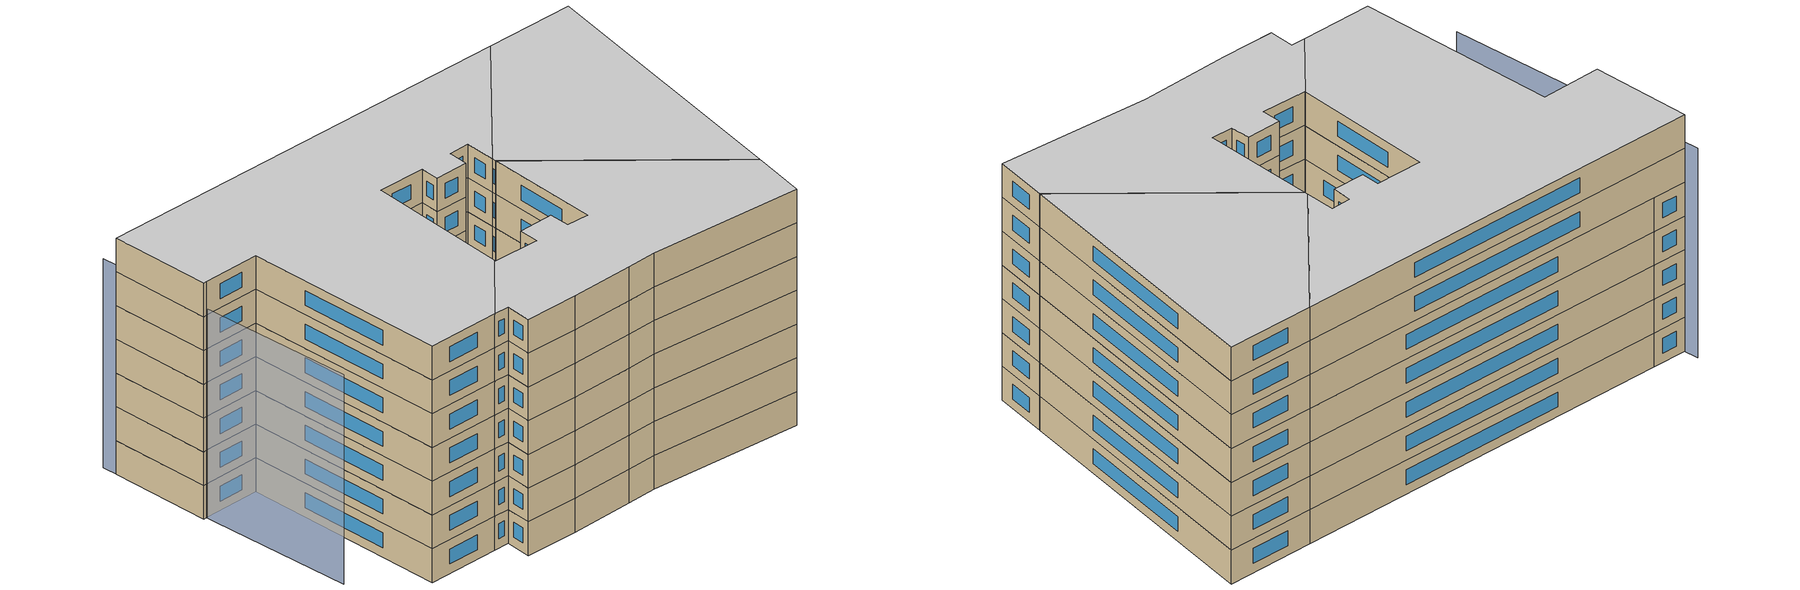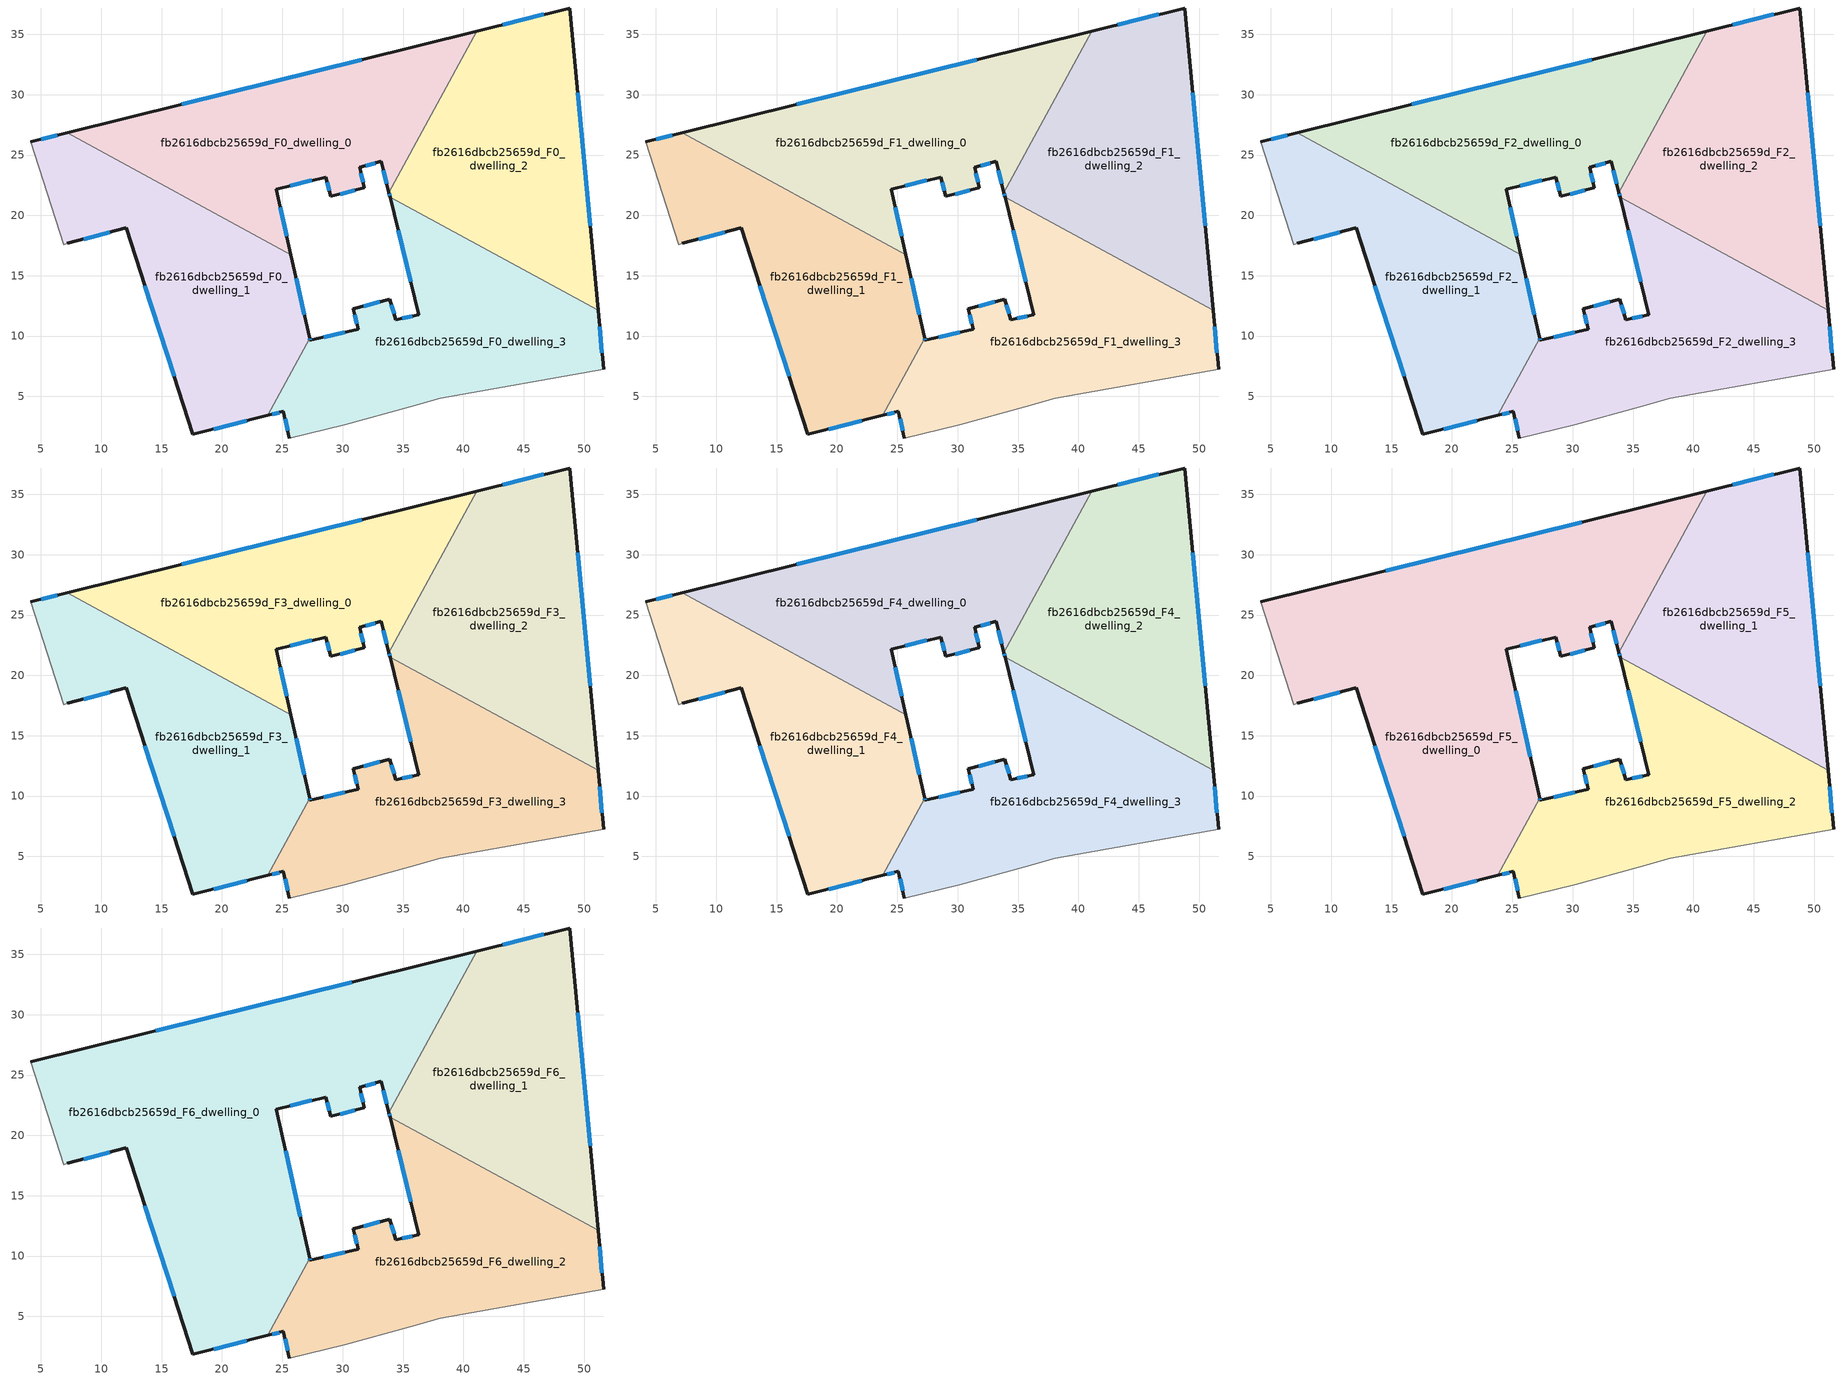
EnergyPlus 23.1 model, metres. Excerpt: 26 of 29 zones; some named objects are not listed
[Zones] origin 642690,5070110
fb2616dbcb25659d_F0_dwelling_0
 floor ground (EU_floor_Construction): 41.1,35.26 33.83,21.89 33.2,24.47 31.4,23.97 31.8,22.27 29,21.57 28.6,23.17 24.49,22.17 25.71,16.75 7.18,26.83 z0
 wall outside (EU_wall_Construction): 25.71,16.75 24.49,22.17 28.6,23.17 29,21.57 31.8,22.27 31.4,23.97 33.2,24.47 33.83,21.89 / 41.1,35.26 7.18,26.83 z0:3
 wall to fb2616dbcb25659d_F0_dwelling_1 (EU_wall_Construction): 7.18,26.83 25.71,16.75 z0:3
 wall to fb2616dbcb25659d_F0_dwelling_2 (EU_wall_Construction): 33.83,21.89 41.1,35.26 z0:3
 window (EU_Window_Construction): 31.91,24.11 32.7,24.33 / 31.69,22.75 31.51,23.5 / 29.78,21.77 31.02,22.08 / 28.71,22.73 28.89,22.02 / 25.64,22.45 27.45,22.89 / 25.37,18.27 24.84,20.65 / 31.6,32.9 16.68,29.19 / 33.38,23.75 33.66,22.61 z0.84:2.16
fb2616dbcb25659d_F0_dwelling_1
 floor ground (EU_floor_Construction): 25.71,16.75 27.26,9.81 23.8,3.43 17.58,1.86 12.09,18.97 7.18,17.67 6.88,17.58 4.18,26.08 7.18,26.83 z0
 wall outside (EU_wall_Construction): 7.18,26.83 4.18,26.08 / 27.26,9.81 25.71,16.75 / 7.18,17.67 12.09,18.97 17.58,1.86 23.8,3.43 z0:3
 wall adiabatic (EU_wall_Construction): 4.18,26.08 6.88,17.58 7.18,17.67 z0:3
 wall to fb2616dbcb25659d_F0_dwelling_3 (EU_wall_Construction): 23.8,3.43 27.26,9.81 z0:3
 window (EU_Window_Construction): 6.34,26.62 5.02,26.29 / 26.83,11.75 26.14,14.8 / 19.32,2.3 22.06,2.99 / 13.63,14.18 16.04,6.66 / 8.56,18.04 10.71,18.61 z0.84:2.16
fb2616dbcb25659d_F0_dwelling_2
 floor ground (EU_floor_Construction): 48.82,37.18 51.15,12.14 33.93,21.51 33.83,21.89 41.1,35.26 z0
 wall outside (EU_wall_Construction): 51.15,12.14 48.82,37.18 41.1,35.26 / 33.83,21.89 33.93,21.51 z0:3
 wall to fb2616dbcb25659d_F0_dwelling_3 (EU_wall_Construction): 33.92,21.51 51.15,12.14 z0:3
 window (EU_Window_Construction): 50.5,19.15 49.47,30.16 / 33.86,21.78 33.9,21.62 / 46.66,36.64 43.27,35.8 z0.84:2.16
fb2616dbcb25659d_F0_dwelling_3
 floor ground (EU_floor_Construction): 51.15,12.14 51.61,7.25 38.1,4.86 35.6,4.16 30.19,2.66 25.59,1.56 25.09,3.76 23.8,3.43 27.26,9.81 27.29,9.67 31.3,10.56 30.9,12.26 33.9,13.06 34.4,11.36 36.3,11.76 33.93,21.51 z0
 wall outside (EU_wall_Construction): 33.93,21.51 36.3,11.76 34.4,11.36 33.9,13.06 30.9,12.26 31.3,10.56 27.29,9.67 / 51.61,7.25 51.15,12.14 / 23.8,3.43 25.09,3.76 25.59,1.56 / 27.26,9.81 27.29,9.67 z0:3
 wall adiabatic (EU_wall_Construction): 25.59,1.56 30.19,2.66 35.6,4.16 38.1,4.86 51.61,7.25 z0:3
 window (EU_Window_Construction): 31.01,11.79 31.18,11.04 / 33.06,12.84 31.74,12.49 / 34.26,11.84 34.04,12.59 / 35.77,11.65 34.93,11.48 / 34.59,18.78 35.64,14.49 / 51.48,8.62 51.28,10.77 / 25.23,3.14 25.45,2.18 / 24.16,3.52 24.73,3.67 / 27.27,9.77 27.29,9.7 / 30.18,10.31 28.42,9.92 z0.84:2.16
fb2616dbcb25659d_F1_dwelling_0
 floor to fb2616dbcb25659d_F0_dwelling_0 (EU_floor_Construction): 41.1,35.26 33.83,21.89 33.2,24.47 31.4,23.97 31.8,22.27 29,21.57 28.6,23.17 24.49,22.17 25.71,16.75 7.18,26.83 z3
 wall outside (EU_wall_Construction): 25.71,16.75 24.49,22.17 28.6,23.17 29,21.57 31.8,22.27 31.4,23.97 33.2,24.47 33.83,21.89 / 41.1,35.26 7.18,26.83 z3:6
 wall to fb2616dbcb25659d_F1_dwelling_1 (EU_wall_Construction): 7.18,26.83 25.71,16.75 z3:6
 wall to fb2616dbcb25659d_F1_dwelling_2 (EU_wall_Construction): 33.83,21.89 41.1,35.26 z3:6
 window (EU_Window_Construction): 31.91,24.11 32.7,24.33 / 31.69,22.75 31.51,23.5 / 29.78,21.77 31.02,22.08 / 28.71,22.73 28.89,22.02 / 25.64,22.45 27.45,22.89 / 25.37,18.27 24.84,20.65 / 31.6,32.9 16.68,29.19 / 33.38,23.75 33.66,22.61 z3.84:5.16
fb2616dbcb25659d_F1_dwelling_1
 floor to fb2616dbcb25659d_F0_dwelling_1 (EU_floor_Construction): 25.71,16.75 27.26,9.81 23.79,3.43 17.58,1.86 12.09,18.97 7.18,17.67 6.88,17.58 4.18,26.08 7.18,26.83 z3
 wall outside (EU_wall_Construction): 7.18,26.83 4.18,26.08 / 27.26,9.81 25.71,16.75 / 7.18,17.67 12.09,18.97 17.58,1.86 23.8,3.43 z3:6
 wall adiabatic (EU_wall_Construction): 4.18,26.08 6.88,17.58 7.18,17.67 z3:6
 wall to fb2616dbcb25659d_F1_dwelling_3 (EU_wall_Construction): 23.8,3.43 27.26,9.81 z3:6
 window (EU_Window_Construction): 6.34,26.62 5.02,26.29 / 26.83,11.75 26.14,14.8 / 19.32,2.3 22.06,2.99 / 13.63,14.18 16.04,6.66 / 8.56,18.04 10.71,18.61 z3.84:5.16
fb2616dbcb25659d_F1_dwelling_2
 floor to fb2616dbcb25659d_F0_dwelling_2 (EU_floor_Construction): 48.82,37.18 51.15,12.14 33.92,21.51 33.83,21.89 41.1,35.26 z3
 wall outside (EU_wall_Construction): 51.15,12.14 48.82,37.18 41.1,35.26 / 33.83,21.89 33.93,21.51 z3:6
 wall to fb2616dbcb25659d_F1_dwelling_3 (EU_wall_Construction): 33.92,21.51 51.15,12.14 z3:6
 window (EU_Window_Construction): 50.5,19.15 49.47,30.16 / 33.86,21.78 33.9,21.62 / 46.66,36.64 43.27,35.8 z3.84:5.16
fb2616dbcb25659d_F1_dwelling_3
 floor to fb2616dbcb25659d_F0_dwelling_3 (EU_floor_Construction): 51.15,12.14 51.61,7.25 38.1,4.86 35.6,4.16 30.19,2.66 25.59,1.56 25.09,3.76 23.79,3.43 27.26,9.81 27.29,9.67 31.3,10.56 30.9,12.26 33.9,13.06 34.4,11.36 36.3,11.76 33.92,21.51 z3
 wall outside (EU_wall_Construction): 33.93,21.51 36.3,11.76 34.4,11.36 33.9,13.06 30.9,12.26 31.3,10.56 27.29,9.67 / 51.61,7.25 51.15,12.14 / 23.8,3.43 25.09,3.76 25.59,1.56 / 27.26,9.81 27.29,9.67 z3:6
 wall adiabatic (EU_wall_Construction): 25.59,1.56 30.19,2.66 35.6,4.16 38.1,4.86 51.61,7.25 z3:6
 window (EU_Window_Construction): 31.01,11.79 31.18,11.04 / 33.06,12.84 31.74,12.49 / 34.26,11.84 34.04,12.59 / 35.77,11.65 34.93,11.48 / 34.59,18.78 35.64,14.49 / 51.48,8.62 51.28,10.77 / 25.23,3.14 25.45,2.18 / 24.16,3.52 24.73,3.67 / 27.27,9.77 27.29,9.7 / 30.18,10.31 28.42,9.92 z3.84:5.16
fb2616dbcb25659d_F2_dwelling_0
 floor to fb2616dbcb25659d_F1_dwelling_0 (EU_floor_Construction): 41.1,35.26 33.83,21.89 33.2,24.47 31.4,23.97 31.8,22.27 29,21.57 28.6,23.17 24.49,22.17 25.71,16.75 7.18,26.83 z6
 wall outside (EU_wall_Construction): 25.71,16.75 24.49,22.17 28.6,23.17 29,21.57 31.8,22.27 31.4,23.97 33.2,24.47 33.83,21.89 / 41.1,35.26 7.18,26.83 z6:9
 wall to fb2616dbcb25659d_F2_dwelling_1 (EU_wall_Construction): 7.18,26.83 25.71,16.75 z6:9
 wall to fb2616dbcb25659d_F2_dwelling_2 (EU_wall_Construction): 33.83,21.89 41.1,35.26 z6:9
 window (EU_Window_Construction): 31.91,24.11 32.7,24.33 / 31.69,22.75 31.51,23.5 / 29.78,21.77 31.02,22.08 / 28.71,22.73 28.89,22.02 / 25.64,22.45 27.45,22.89 / 25.37,18.27 24.84,20.65 / 31.6,32.9 16.68,29.19 / 33.38,23.75 33.66,22.61 z6.84:8.16
fb2616dbcb25659d_F2_dwelling_1
 floor to fb2616dbcb25659d_F1_dwelling_1 (EU_floor_Construction): 25.71,16.75 27.26,9.81 23.79,3.43 17.58,1.86 12.09,18.97 7.18,17.67 6.88,17.58 4.18,26.08 7.18,26.83 z6
 wall outside (EU_wall_Construction): 7.18,26.83 4.18,26.08 / 27.26,9.81 25.71,16.75 / 7.18,17.67 12.09,18.97 17.58,1.86 23.8,3.43 z6:9
 wall adiabatic (EU_wall_Construction): 4.18,26.08 6.88,17.58 7.18,17.67 z6:9
 wall to fb2616dbcb25659d_F2_dwelling_3 (EU_wall_Construction): 23.8,3.43 27.26,9.81 z6:9
 window (EU_Window_Construction): 6.34,26.62 5.02,26.29 / 26.83,11.75 26.14,14.8 / 19.32,2.3 22.06,2.99 / 13.63,14.18 16.04,6.66 / 8.56,18.04 10.71,18.61 z6.84:8.16
fb2616dbcb25659d_F2_dwelling_2
 floor to fb2616dbcb25659d_F1_dwelling_2 (EU_floor_Construction): 48.82,37.18 51.15,12.14 33.92,21.51 33.83,21.89 41.1,35.26 z6
 wall outside (EU_wall_Construction): 51.15,12.14 48.82,37.18 41.1,35.26 / 33.83,21.89 33.93,21.51 z6:9
 wall to fb2616dbcb25659d_F2_dwelling_3 (EU_wall_Construction): 33.92,21.51 51.15,12.14 z6:9
 window (EU_Window_Construction): 50.5,19.15 49.47,30.16 / 33.86,21.78 33.9,21.62 / 46.66,36.64 43.27,35.8 z6.84:8.16
fb2616dbcb25659d_F2_dwelling_3
 floor to fb2616dbcb25659d_F1_dwelling_3 (EU_floor_Construction): 51.15,12.14 51.61,7.25 38.1,4.86 35.6,4.16 30.19,2.66 25.59,1.56 25.09,3.76 23.79,3.43 27.26,9.81 27.29,9.67 31.3,10.56 30.9,12.26 33.9,13.06 34.4,11.36 36.3,11.76 33.92,21.51 z6
 wall outside (EU_wall_Construction): 33.93,21.51 36.3,11.76 34.4,11.36 33.9,13.06 30.9,12.26 31.3,10.56 27.29,9.67 / 51.61,7.25 51.15,12.14 / 23.8,3.43 25.09,3.76 25.59,1.56 / 27.26,9.81 27.29,9.67 z6:9
 wall adiabatic (EU_wall_Construction): 25.59,1.56 30.19,2.66 35.6,4.16 38.1,4.86 51.61,7.25 z6:9
 window (EU_Window_Construction): 31.01,11.79 31.18,11.04 / 33.06,12.84 31.74,12.49 / 34.26,11.84 34.04,12.59 / 35.77,11.65 34.93,11.48 / 34.59,18.78 35.64,14.49 / 51.48,8.62 51.28,10.77 / 25.23,3.14 25.45,2.18 / 24.16,3.52 24.73,3.67 / 27.27,9.77 27.29,9.7 / 30.18,10.31 28.42,9.92 z6.84:8.16
fb2616dbcb25659d_F3_dwelling_0
 floor to fb2616dbcb25659d_F2_dwelling_0 (EU_floor_Construction): 41.1,35.26 33.83,21.89 33.2,24.47 31.4,23.97 31.8,22.27 29,21.57 28.6,23.17 24.49,22.17 25.71,16.75 7.18,26.83 z9
 wall outside (EU_wall_Construction): 25.71,16.75 24.49,22.17 28.6,23.17 29,21.57 31.8,22.27 31.4,23.97 33.2,24.47 33.83,21.89 / 41.1,35.26 7.18,26.83 z9:12
 wall to fb2616dbcb25659d_F3_dwelling_1 (EU_wall_Construction): 7.18,26.83 25.71,16.75 z9:12
 wall to fb2616dbcb25659d_F3_dwelling_2 (EU_wall_Construction): 33.83,21.89 41.1,35.26 z9:12
 window (EU_Window_Construction): 31.91,24.11 32.7,24.33 / 31.69,22.75 31.51,23.5 / 29.78,21.77 31.02,22.08 / 28.71,22.73 28.89,22.02 / 25.64,22.45 27.45,22.89 / 25.37,18.27 24.84,20.65 / 31.6,32.9 16.68,29.19 / 33.38,23.75 33.66,22.61 z9.84:11.16
fb2616dbcb25659d_F3_dwelling_1
 floor to fb2616dbcb25659d_F2_dwelling_1 (EU_floor_Construction): 25.71,16.75 27.26,9.81 23.79,3.43 17.58,1.86 12.09,18.97 7.18,17.67 6.88,17.58 4.18,26.08 7.18,26.83 z9
 wall outside (EU_wall_Construction): 7.18,26.83 4.18,26.08 / 27.26,9.81 25.71,16.75 / 7.18,17.67 12.09,18.97 17.58,1.86 23.8,3.43 z9:12
 wall adiabatic (EU_wall_Construction): 4.18,26.08 6.88,17.58 7.18,17.67 z9:12
 wall to fb2616dbcb25659d_F3_dwelling_3 (EU_wall_Construction): 23.8,3.43 27.26,9.81 z9:12
 window (EU_Window_Construction): 6.34,26.62 5.02,26.29 / 26.83,11.75 26.14,14.8 / 19.32,2.3 22.06,2.99 / 13.63,14.18 16.04,6.66 / 8.56,18.04 10.71,18.61 z9.84:11.16
fb2616dbcb25659d_F3_dwelling_2
 floor to fb2616dbcb25659d_F2_dwelling_2 (EU_floor_Construction): 48.82,37.18 51.15,12.14 33.92,21.51 33.83,21.89 41.1,35.26 z9
 wall outside (EU_wall_Construction): 51.15,12.14 48.82,37.18 41.1,35.26 / 33.83,21.89 33.93,21.51 z9:12
 wall to fb2616dbcb25659d_F3_dwelling_3 (EU_wall_Construction): 33.92,21.51 51.15,12.14 z9:12
 window (EU_Window_Construction): 50.5,19.15 49.47,30.16 / 33.86,21.78 33.9,21.62 / 46.66,36.64 43.27,35.8 z9.84:11.16
fb2616dbcb25659d_F3_dwelling_3
 floor to fb2616dbcb25659d_F2_dwelling_3 (EU_floor_Construction): 51.15,12.14 51.61,7.25 38.1,4.86 35.6,4.16 30.19,2.66 25.59,1.56 25.09,3.76 23.79,3.43 27.26,9.81 27.29,9.67 31.3,10.56 30.9,12.26 33.9,13.06 34.4,11.36 36.3,11.76 33.92,21.51 z9
 wall outside (EU_wall_Construction): 33.93,21.51 36.3,11.76 34.4,11.36 33.9,13.06 30.9,12.26 31.3,10.56 27.29,9.67 / 51.61,7.25 51.15,12.14 / 23.8,3.43 25.09,3.76 25.59,1.56 / 27.26,9.81 27.29,9.67 z9:12
 wall adiabatic (EU_wall_Construction): 25.59,1.56 30.19,2.66 35.6,4.16 38.1,4.86 51.61,7.25 z9:12
 window (EU_Window_Construction): 31.01,11.79 31.18,11.04 / 33.06,12.84 31.74,12.49 / 34.26,11.84 34.04,12.59 / 35.77,11.65 34.93,11.48 / 34.59,18.78 35.64,14.49 / 51.48,8.62 51.28,10.77 / 25.23,3.14 25.45,2.18 / 24.16,3.52 24.73,3.67 / 27.27,9.77 27.29,9.7 / 30.18,10.31 28.42,9.92 z9.84:11.16
fb2616dbcb25659d_F4_dwelling_0
 floor to fb2616dbcb25659d_F3_dwelling_0 (EU_floor_Construction): 41.1,35.26 33.83,21.89 33.2,24.47 31.4,23.97 31.8,22.27 29,21.57 28.6,23.17 24.49,22.17 25.71,16.75 7.18,26.83 z12
 wall outside (EU_wall_Construction): 25.71,16.75 24.49,22.17 28.6,23.17 29,21.57 31.8,22.27 31.4,23.97 33.2,24.47 33.83,21.89 / 41.1,35.26 7.18,26.83 z12:15
 wall to fb2616dbcb25659d_F4_dwelling_1 (EU_wall_Construction): 7.18,26.83 25.71,16.75 z12:15
 wall to fb2616dbcb25659d_F4_dwelling_2 (EU_wall_Construction): 33.83,21.89 41.1,35.26 z12:15
 window (EU_Window_Construction): 31.91,24.11 32.7,24.33 / 31.69,22.75 31.51,23.5 / 29.78,21.77 31.02,22.08 / 28.71,22.73 28.89,22.02 / 25.64,22.45 27.45,22.89 / 25.37,18.27 24.84,20.65 / 31.6,32.9 16.68,29.19 / 33.38,23.75 33.66,22.61 z12.84:14.16
fb2616dbcb25659d_F4_dwelling_1
 floor to fb2616dbcb25659d_F3_dwelling_1 (EU_floor_Construction): 25.71,16.75 27.26,9.81 23.79,3.43 17.58,1.86 12.09,18.97 7.18,17.67 6.88,17.58 4.18,26.08 7.18,26.83 z12
 wall outside (EU_wall_Construction): 7.18,26.83 4.18,26.08 / 27.26,9.81 25.71,16.75 / 7.18,17.67 12.09,18.97 17.58,1.86 23.8,3.43 z12:15
 wall adiabatic (EU_wall_Construction): 4.18,26.08 6.88,17.58 7.18,17.67 z12:15
 wall to fb2616dbcb25659d_F4_dwelling_3 (EU_wall_Construction): 23.8,3.43 27.26,9.81 z12:15
 window (EU_Window_Construction): 6.34,26.62 5.02,26.29 / 26.83,11.75 26.14,14.8 / 19.32,2.3 22.06,2.99 / 13.63,14.18 16.04,6.66 / 8.56,18.04 10.71,18.61 z12.84:14.16
fb2616dbcb25659d_F4_dwelling_2
 floor to fb2616dbcb25659d_F3_dwelling_2 (EU_floor_Construction): 48.82,37.18 51.15,12.14 33.92,21.51 33.83,21.89 41.1,35.26 z12
 wall outside (EU_wall_Construction): 51.15,12.14 48.82,37.18 41.1,35.26 / 33.83,21.89 33.93,21.51 z12:15
 wall to fb2616dbcb25659d_F4_dwelling_3 (EU_wall_Construction): 33.92,21.51 51.15,12.14 z12:15
 window (EU_Window_Construction): 50.5,19.15 49.47,30.16 / 33.86,21.78 33.9,21.62 / 46.66,36.64 43.27,35.8 z12.84:14.16
fb2616dbcb25659d_F4_dwelling_3
 floor to fb2616dbcb25659d_F3_dwelling_3 (EU_floor_Construction): 51.15,12.14 51.61,7.25 38.1,4.86 35.6,4.16 30.19,2.66 25.59,1.56 25.09,3.76 23.79,3.43 27.26,9.81 27.29,9.67 31.3,10.56 30.9,12.26 33.9,13.06 34.4,11.36 36.3,11.76 33.92,21.51 z12
 wall outside (EU_wall_Construction): 33.93,21.51 36.3,11.76 34.4,11.36 33.9,13.06 30.9,12.26 31.3,10.56 27.29,9.67 / 51.61,7.25 51.15,12.14 / 23.8,3.43 25.09,3.76 25.59,1.56 / 27.26,9.81 27.29,9.67 z12:15
 wall adiabatic (EU_wall_Construction): 25.59,1.56 30.19,2.66 35.6,4.16 38.1,4.86 51.61,7.25 z12:15
 window (EU_Window_Construction): 31.01,11.79 31.18,11.04 / 33.06,12.84 31.74,12.49 / 34.26,11.84 34.04,12.59 / 35.77,11.65 34.93,11.48 / 34.59,18.78 35.64,14.49 / 51.48,8.62 51.28,10.77 / 25.23,3.14 25.45,2.18 / 24.16,3.52 24.73,3.67 / 27.27,9.77 27.29,9.7 / 30.18,10.31 28.42,9.92 z12.84:14.16
fb2616dbcb25659d_F5_dwelling_0
 floor to fb2616dbcb25659d_F4_dwelling_0 (EU_floor_Construction): 41.1,35.26 33.83,21.89 33.2,24.47 31.4,23.97 31.8,22.27 29,21.57 28.6,23.17 24.49,22.17 25.71,16.75 7.18,26.83 z15
 floor to fb2616dbcb25659d_F4_dwelling_1 (EU_floor_Construction): 25.71,16.75 27.26,9.81 23.79,3.43 17.58,1.86 12.09,18.97 7.18,17.67 6.88,17.58 4.18,26.08 7.18,26.83 z15
 wall outside (EU_wall_Construction): 41.1,35.26 4.18,26.08 / 27.26,9.81 24.49,22.17 28.6,23.17 29,21.57 31.8,22.27 31.4,23.97 33.2,24.47 33.83,21.89 / 7.18,17.67 12.09,18.97 17.58,1.86 23.8,3.43 z15:18
 wall adiabatic (EU_wall_Construction): 4.18,26.08 6.88,17.58 7.18,17.67 z15:18
 wall to fb2616dbcb25659d_F5_dwelling_1 (EU_wall_Construction): 33.83,21.89 41.1,35.26 z15:18
 wall to fb2616dbcb25659d_F5_dwelling_2 (EU_wall_Construction): 23.8,3.43 27.26,9.81 z15:18
 window (EU_Window_Construction): 30.76,32.69 14.53,28.65 / 33.38,23.75 33.66,22.61 / 31.91,24.11 32.7,24.33 / 31.69,22.75 31.51,23.5 / 29.78,21.77 31.02,22.08 / 28.71,22.73 28.89,22.02 / 25.64,22.45 27.45,22.89 / 26.49,13.27 25.27,18.71 / 19.32,2.3 22.06,2.99 / 13.63,14.18 16.04,6.66 / 8.56,18.04 10.71,18.61 z15.84:17.16
fb2616dbcb25659d_F5_dwelling_1
 floor to fb2616dbcb25659d_F4_dwelling_2 (EU_floor_Construction): 48.82,37.18 51.15,12.14 33.92,21.51 33.83,21.89 41.1,35.26 z15
 wall outside (EU_wall_Construction): 51.15,12.14 48.82,37.18 41.1,35.26 / 33.83,21.89 33.93,21.51 z15:18
 wall to fb2616dbcb25659d_F5_dwelling_2 (EU_wall_Construction): 33.92,21.51 51.15,12.14 z15:18
 window (EU_Window_Construction): 50.5,19.15 49.47,30.16 / 33.86,21.78 33.9,21.62 / 46.66,36.64 43.27,35.8 z15.84:17.16
fb2616dbcb25659d_F5_dwelling_2
 floor to fb2616dbcb25659d_F4_dwelling_3 (EU_floor_Construction): 51.15,12.14 51.61,7.25 38.1,4.86 35.6,4.16 30.19,2.66 25.59,1.56 25.09,3.76 23.79,3.43 27.26,9.81 27.29,9.67 31.3,10.56 30.9,12.26 33.9,13.06 34.4,11.36 36.3,11.76 33.92,21.51 z15
 wall outside (EU_wall_Construction): 33.93,21.51 36.3,11.76 34.4,11.36 33.9,13.06 30.9,12.26 31.3,10.56 27.29,9.67 / 51.61,7.25 51.15,12.14 / 23.8,3.43 25.09,3.76 25.59,1.56 / 27.26,9.81 27.29,9.67 z15:18
 wall adiabatic (EU_wall_Construction): 25.59,1.56 30.19,2.66 35.6,4.16 38.1,4.86 51.61,7.25 z15:18
 window (EU_Window_Construction): 31.01,11.79 31.18,11.04 / 33.06,12.84 31.74,12.49 / 34.26,11.84 34.04,12.59 / 35.77,11.65 34.93,11.48 / 34.59,18.78 35.64,14.49 / 51.48,8.62 51.28,10.77 / 25.23,3.14 25.45,2.18 / 24.16,3.52 24.73,3.67 / 27.27,9.77 27.29,9.7 / 30.18,10.31 28.42,9.92 z15.84:17.16
fb2616dbcb25659d_F6_dwelling_0
 floor to fb2616dbcb25659d_F5_dwelling_0 (EU_floor_Construction): 41.1,35.26 33.83,21.89 33.2,24.47 31.4,23.97 31.8,22.27 29,21.57 28.6,23.17 24.49,22.17 27.26,9.81 23.79,3.43 17.58,1.86 12.09,18.97 7.18,17.67 6.88,17.58 4.18,26.08 z18
 wall outside (EU_wall_Construction): 41.1,35.26 4.18,26.08 / 27.26,9.81 24.49,22.17 28.6,23.17 29,21.57 31.8,22.27 31.4,23.97 33.2,24.47 33.83,21.89 / 7.18,17.67 12.09,18.97 17.58,1.86 23.8,3.43 z18:21
 wall adiabatic (EU_wall_Construction): 4.18,26.08 6.88,17.58 7.18,17.67 z18:21
 wall to fb2616dbcb25659d_F6_dwelling_1 (EU_wall_Construction): 33.83,21.89 41.1,35.26 z18:21
 wall to fb2616dbcb25659d_F6_dwelling_2 (EU_wall_Construction): 23.8,3.43 27.26,9.81 z18:21
 window (EU_Window_Construction): 30.76,32.69 14.53,28.65 / 33.38,23.75 33.66,22.61 / 31.91,24.11 32.7,24.33 / 31.69,22.75 31.51,23.5 / 29.78,21.77 31.02,22.08 / 28.71,22.73 28.89,22.02 / 25.64,22.45 27.45,22.89 / 26.49,13.27 25.27,18.71 / 19.32,2.3 22.06,2.99 / 13.63,14.18 16.04,6.66 / 8.56,18.04 10.71,18.61 z18.84:20.16
 ceiling to fb2616dbcb25659d_F7_dwelling_0 (EU_floor_Construction): 27.26,9.81 24.49,22.17 28.6,23.17 29,21.57 31.8,22.27 31.4,23.97 33.2,24.47 33.83,21.89 41.1,35.26 4.18,26.08 6.88,17.58 7.18,17.67 12.09,18.97 17.58,1.86 23.79,3.43 z21
fb2616dbcb25659d_F6_dwelling_1
 floor to fb2616dbcb25659d_F5_dwelling_1 (EU_floor_Construction): 48.82,37.18 51.15,12.14 33.92,21.51 33.83,21.89 41.1,35.26 z18
 wall outside (EU_wall_Construction): 51.15,12.14 48.82,37.18 41.1,35.26 / 33.83,21.89 33.93,21.51 z18:21
 wall to fb2616dbcb25659d_F6_dwelling_2 (EU_wall_Construction): 33.92,21.51 51.15,12.14 z18:21
 window (EU_Window_Construction): 50.5,19.15 49.47,30.16 / 33.86,21.78 33.9,21.62 / 46.66,36.64 43.27,35.8 z18.84:20.16
 ceiling to fb2616dbcb25659d_F7_dwelling_1 (EU_floor_Construction): 51.15,12.14 48.82,37.18 41.1,35.26 33.83,21.89 33.92,21.51 z21
fb2616dbcb25659d_F6_dwelling_2
 floor to fb2616dbcb25659d_F5_dwelling_2 (EU_floor_Construction): 51.15,12.14 51.61,7.25 38.1,4.86 35.6,4.16 30.19,2.66 25.59,1.56 25.09,3.76 23.79,3.43 27.26,9.81 27.29,9.67 31.3,10.56 30.9,12.26 33.9,13.06 34.4,11.36 36.3,11.76 33.92,21.51 z18
 wall outside (EU_wall_Construction): 33.93,21.51 36.3,11.76 34.4,11.36 33.9,13.06 30.9,12.26 31.3,10.56 27.29,9.67 / 51.61,7.25 51.15,12.14 / 23.8,3.43 25.09,3.76 25.59,1.56 / 27.26,9.81 27.29,9.67 z18:21
 wall adiabatic (EU_wall_Construction): 25.59,1.56 30.19,2.66 35.6,4.16 38.1,4.86 51.61,7.25 z18:21
 window (EU_Window_Construction): 31.01,11.79 31.18,11.04 / 33.06,12.84 31.74,12.49 / 34.26,11.84 34.04,12.59 / 35.77,11.65 34.93,11.48 / 34.59,18.78 35.64,14.49 / 51.48,8.62 51.28,10.77 / 25.23,3.14 25.45,2.18 / 24.16,3.52 24.73,3.67 / 27.27,9.77 27.29,9.7 / 30.18,10.31 28.42,9.92 z18.84:20.16
 ceiling to fb2616dbcb25659d_F7_dwelling_2 (EU_floor_Construction): 51.61,7.25 51.15,12.14 33.92,21.51 36.3,11.76 34.4,11.36 33.9,13.06 30.9,12.26 31.3,10.56 27.29,9.67 27.26,9.81 23.79,3.43 25.09,3.76 25.59,1.56 30.19,2.66 35.6,4.16 38.1,4.86 z21
shading: 3.75,27.33 11.72,4.89 z0:18.6
[Building]
EU S2 Campaign: North Axis=0; Terrain=City; Solar Distribution=FullExterior
[Site:Location]
Lyon-Bron: Latitude=45.75; Longitude=5; Time Zone=1; Elevation=198
[SizingPeriod:WeatherFileDays]
AnnualSizingPeriod: Begin Month=1; Begin Day of Month=1; End Month=12; End Day of Month=31; Day of Week for Start Day=Monday; Use Weather File Daylight Saving Period=No; Use Weather File Rain and Snow Indicators=No
[MATERIAL]
EU_InternalMass_Material: Roughness=MediumRough; Thickness=0.1; Conductivity=1; Density=1800; Specific Heat=900; Thermal Absorptance=0.9; Solar Absorptance=0.7; Visible Absorptance=0.7
[MATERIAL:NOMASS] Roughness=MediumRough; Thermal Absorptance=0.9; Solar Absorptance=0.7; Visible Absorptance=0.7
Name | Thermal Resistance
EU_wall_NoMass | 0.776494
EU_floor_NoMass | 0.421597
[WINDOWMATERIAL:SIMPLEGLAZINGSYSTEM]
EU_Window_SimpleGlazing: UFactor=4.24961; Solar Heat Gain Coefficient=0.83; Visible Transmittance=0.83
[CONSTRUCTION]
EU_wall_Construction: EU_wall_NoMass
EU_floor_Construction: EU_floor_NoMass
EU_InternalMass_Construction: EU_InternalMass_Material
EU_Window_Construction: EU_Window_SimpleGlazing
[ZONE] Type=1; Multiplier=1; Ceiling Height=autocalculate; Floor Area=autocalculate; Part of Total Floor Area=Yes
Name | Volume
fb2616dbcb25659d_F0_dwelling_0 | 758.55
fb2616dbcb25659d_F1_dwelling_0; fb2616dbcb25659d_F2_dwelling_0; fb2616dbcb25659d_F3_dwelling_0; fb2616dbcb25659d_F4_dwelling_0 | 758.551
fb2616dbcb25659d_F5_dwelling_0; fb2616dbcb25659d_F6_dwelling_0 | 1517.16
fb2616dbcb25659d_F0_dwelling_1 | 758.615
fb2616dbcb25659d_F1_dwelling_1; fb2616dbcb25659d_F2_dwelling_1; fb2616dbcb25659d_F3_dwelling_1; fb2616dbcb25659d_F4_dwelling_1 | 758.614
fb2616dbcb25659d_F5_dwelling_1; fb2616dbcb25659d_F6_dwelling_1; fb2616dbcb25659d_F1_dwelling_2; fb2616dbcb25659d_F2_dwelling_2; fb2616dbcb25659d_F3_dwelling_2; fb2616dbcb25659d_F4_dwelling_2 | 758.589
fb2616dbcb25659d_F0_dwelling_2 | 758.591
fb2616dbcb25659d_F5_dwelling_2; fb2616dbcb25659d_F6_dwelling_2; fb2616dbcb25659d_F0_dwelling_3; fb2616dbcb25659d_F1_dwelling_3; fb2616dbcb25659d_F2_dwelling_3; fb2616dbcb25659d_F3_dwelling_3; fb2616dbcb25659d_F4_dwelling_3 | 758.625
[INTERNALMASS] Construction=EU_InternalMass_Construction
Name | Zone or ZoneList | Surface Area
fb2616dbcb25659d_F0_dwelling_0_EU_InternalMass | fb2616dbcb25659d_F0_dwelling_0 | 252.85
fb2616dbcb25659d_F0_dwelling_1_EU_InternalMass | fb2616dbcb25659d_F0_dwelling_1 | 252.871
fb2616dbcb25659d_F0_dwelling_2_EU_InternalMass | fb2616dbcb25659d_F0_dwelling_2 | 252.863
fb2616dbcb25659d_F0_dwelling_3_EU_InternalMass | fb2616dbcb25659d_F0_dwelling_3 | 252.875
fb2616dbcb25659d_F1_dwelling_0_EU_InternalMass | fb2616dbcb25659d_F1_dwelling_0 | 252.85
fb2616dbcb25659d_F1_dwelling_1_EU_InternalMass | fb2616dbcb25659d_F1_dwelling_1 | 252.871
fb2616dbcb25659d_F1_dwelling_2_EU_InternalMass | fb2616dbcb25659d_F1_dwelling_2 | 252.863
fb2616dbcb25659d_F1_dwelling_3_EU_InternalMass | fb2616dbcb25659d_F1_dwelling_3 | 252.875
fb2616dbcb25659d_F2_dwelling_0_EU_InternalMass | fb2616dbcb25659d_F2_dwelling_0 | 252.85
fb2616dbcb25659d_F2_dwelling_1_EU_InternalMass | fb2616dbcb25659d_F2_dwelling_1 | 252.871
fb2616dbcb25659d_F2_dwelling_2_EU_InternalMass | fb2616dbcb25659d_F2_dwelling_2 | 252.863
fb2616dbcb25659d_F2_dwelling_3_EU_InternalMass | fb2616dbcb25659d_F2_dwelling_3 | 252.875
fb2616dbcb25659d_F3_dwelling_0_EU_InternalMass | fb2616dbcb25659d_F3_dwelling_0 | 252.85
fb2616dbcb25659d_F3_dwelling_1_EU_InternalMass | fb2616dbcb25659d_F3_dwelling_1 | 252.871
fb2616dbcb25659d_F3_dwelling_2_EU_InternalMass | fb2616dbcb25659d_F3_dwelling_2 | 252.863
fb2616dbcb25659d_F3_dwelling_3_EU_InternalMass | fb2616dbcb25659d_F3_dwelling_3 | 252.875
fb2616dbcb25659d_F4_dwelling_0_EU_InternalMass | fb2616dbcb25659d_F4_dwelling_0 | 252.85
fb2616dbcb25659d_F4_dwelling_1_EU_InternalMass | fb2616dbcb25659d_F4_dwelling_1 | 252.871
fb2616dbcb25659d_F4_dwelling_2_EU_InternalMass | fb2616dbcb25659d_F4_dwelling_2 | 252.863
fb2616dbcb25659d_F4_dwelling_3_EU_InternalMass | fb2616dbcb25659d_F4_dwelling_3 | 252.875
fb2616dbcb25659d_F5_dwelling_0_EU_InternalMass | fb2616dbcb25659d_F5_dwelling_0 | 505.72
fb2616dbcb25659d_F5_dwelling_1_EU_InternalMass | fb2616dbcb25659d_F5_dwelling_1 | 252.863
fb2616dbcb25659d_F5_dwelling_2_EU_InternalMass | fb2616dbcb25659d_F5_dwelling_2 | 252.875
fb2616dbcb25659d_F6_dwelling_0_EU_InternalMass | fb2616dbcb25659d_F6_dwelling_0 | 505.72
fb2616dbcb25659d_F6_dwelling_1_EU_InternalMass | fb2616dbcb25659d_F6_dwelling_1 | 252.863
fb2616dbcb25659d_F6_dwelling_2_EU_InternalMass | fb2616dbcb25659d_F6_dwelling_2 | 252.875
[OTHEREQUIPMENT] Fuel Type=Electricity; Design Level Calculation Method=Watts/Area; Power per Zone Floor Area=1; Fraction Latent=0; Fraction Radiant=0; Fraction Lost=0; Carbon Dioxide Generation Rate=0; EndUse Subcategory=EU_Step8_InternalGains
Name | Zone or ZoneList or Space or SpaceList | Schedule
EU_Step8_InternalGain_fb2616dbcb25659d_F0_dwelling_0_f000 | fb2616dbcb25659d_F0_dwelling_0 | EU_Step8_GainSchedule_fb2616dbcb25659d_F0_dwelling_0_f000
EU_Step8_InternalGain_fb2616dbcb25659d_F0_dwelling_1_f000 | fb2616dbcb25659d_F0_dwelling_1 | EU_Step8_GainSchedule_fb2616dbcb25659d_F0_dwelling_1_f000
EU_Step8_InternalGain_fb2616dbcb25659d_F0_dwelling_2_f000 | fb2616dbcb25659d_F0_dwelling_2 | EU_Step8_GainSchedule_fb2616dbcb25659d_F0_dwelling_2_f000
EU_Step8_InternalGain_fb2616dbcb25659d_F0_dwelling_3_f000 | fb2616dbcb25659d_F0_dwelling_3 | EU_Step8_GainSchedule_fb2616dbcb25659d_F0_dwelling_3_f000
EU_Step8_InternalGain_fb2616dbcb25659d_F1_dwelling_0_f000 | fb2616dbcb25659d_F1_dwelling_0 | EU_Step8_GainSchedule_fb2616dbcb25659d_F1_dwelling_0_f000
EU_Step8_InternalGain_fb2616dbcb25659d_F1_dwelling_1_f000 | fb2616dbcb25659d_F1_dwelling_1 | EU_Step8_GainSchedule_fb2616dbcb25659d_F1_dwelling_1_f000
EU_Step8_InternalGain_fb2616dbcb25659d_F1_dwelling_2_f000 | fb2616dbcb25659d_F1_dwelling_2 | EU_Step8_GainSchedule_fb2616dbcb25659d_F1_dwelling_2_f000
EU_Step8_InternalGain_fb2616dbcb25659d_F1_dwelling_3_f000 | fb2616dbcb25659d_F1_dwelling_3 | EU_Step8_GainSchedule_fb2616dbcb25659d_F1_dwelling_3_f000
EU_Step8_InternalGain_fb2616dbcb25659d_F2_dwelling_0_f000 | fb2616dbcb25659d_F2_dwelling_0 | EU_Step8_GainSchedule_fb2616dbcb25659d_F2_dwelling_0_f000
EU_Step8_InternalGain_fb2616dbcb25659d_F2_dwelling_1_f000 | fb2616dbcb25659d_F2_dwelling_1 | EU_Step8_GainSchedule_fb2616dbcb25659d_F2_dwelling_1_f000
EU_Step8_InternalGain_fb2616dbcb25659d_F2_dwelling_2_f000 | fb2616dbcb25659d_F2_dwelling_2 | EU_Step8_GainSchedule_fb2616dbcb25659d_F2_dwelling_2_f000
EU_Step8_InternalGain_fb2616dbcb25659d_F2_dwelling_3_f000 | fb2616dbcb25659d_F2_dwelling_3 | EU_Step8_GainSchedule_fb2616dbcb25659d_F2_dwelling_3_f000
EU_Step8_InternalGain_fb2616dbcb25659d_F3_dwelling_0_f000 | fb2616dbcb25659d_F3_dwelling_0 | EU_Step8_GainSchedule_fb2616dbcb25659d_F3_dwelling_0_f000
EU_Step8_InternalGain_fb2616dbcb25659d_F3_dwelling_1_f000 | fb2616dbcb25659d_F3_dwelling_1 | EU_Step8_GainSchedule_fb2616dbcb25659d_F3_dwelling_1_f000
EU_Step8_InternalGain_fb2616dbcb25659d_F3_dwelling_2_f000 | fb2616dbcb25659d_F3_dwelling_2 | EU_Step8_GainSchedule_fb2616dbcb25659d_F3_dwelling_2_f000
EU_Step8_InternalGain_fb2616dbcb25659d_F3_dwelling_3_f000 | fb2616dbcb25659d_F3_dwelling_3 | EU_Step8_GainSchedule_fb2616dbcb25659d_F3_dwelling_3_f000
EU_Step8_InternalGain_fb2616dbcb25659d_F4_dwelling_0_f000 | fb2616dbcb25659d_F4_dwelling_0 | EU_Step8_GainSchedule_fb2616dbcb25659d_F4_dwelling_0_f000
EU_Step8_InternalGain_fb2616dbcb25659d_F4_dwelling_1_f000 | fb2616dbcb25659d_F4_dwelling_1 | EU_Step8_GainSchedule_fb2616dbcb25659d_F4_dwelling_1_f000
EU_Step8_InternalGain_fb2616dbcb25659d_F4_dwelling_2_f000 | fb2616dbcb25659d_F4_dwelling_2 | EU_Step8_GainSchedule_fb2616dbcb25659d_F4_dwelling_2_f000
EU_Step8_InternalGain_fb2616dbcb25659d_F4_dwelling_3_f000 | fb2616dbcb25659d_F4_dwelling_3 | EU_Step8_GainSchedule_fb2616dbcb25659d_F4_dwelling_3_f000
EU_Step8_InternalGain_fb2616dbcb25659d_F5_dwelling_0_f000 | fb2616dbcb25659d_F5_dwelling_0 | EU_Step8_GainSchedule_fb2616dbcb25659d_F5_dwelling_0_f000
EU_Step8_InternalGain_fb2616dbcb25659d_F5_dwelling_1_f000 | fb2616dbcb25659d_F5_dwelling_1 | EU_Step8_GainSchedule_fb2616dbcb25659d_F5_dwelling_1_f000
EU_Step8_InternalGain_fb2616dbcb25659d_F5_dwelling_2_f000 | fb2616dbcb25659d_F5_dwelling_2 | EU_Step8_GainSchedule_fb2616dbcb25659d_F5_dwelling_2_f000
EU_Step8_InternalGain_fb2616dbcb25659d_F6_dwelling_0_f000 | fb2616dbcb25659d_F6_dwelling_0 | EU_Step8_GainSchedule_fb2616dbcb25659d_F6_dwelling_0_f000
EU_Step8_InternalGain_fb2616dbcb25659d_F6_dwelling_1_f000 | fb2616dbcb25659d_F6_dwelling_1 | EU_Step8_GainSchedule_fb2616dbcb25659d_F6_dwelling_1_f000
EU_Step8_InternalGain_fb2616dbcb25659d_F6_dwelling_2_f000 | fb2616dbcb25659d_F6_dwelling_2 | EU_Step8_GainSchedule_fb2616dbcb25659d_F6_dwelling_2_f000
[ZONEVENTILATION:DESIGNFLOWRATE] Schedule=EU_AlwaysOn; Design Flow Rate Calculation Method=AirChanges/Hour; Air Changes per Hour=0.693814; Ventilation Type=Natural; Fan Pressure Rise=0; Fan Total Efficiency=1; Constant Term Coefficient=1; Temperature Term Coefficient=0; Velocity Term Coefficient=0; Velocity Squared Term Coefficient=0; Minimum Indoor Temperature=-100; Maximum Indoor Temperature=100; Delta Temperature=-100; Minimum Outdoor Temperature=-100; Maximum Outdoor Temperature=100; Maximum Wind Speed=40
Name | Zone or ZoneList or Space or SpaceList
EU_ConstantAir_fb2616dbcb25659d_F0_dwelling_0 | fb2616dbcb25659d_F0_dwelling_0
EU_ConstantAir_fb2616dbcb25659d_F0_dwelling_1 | fb2616dbcb25659d_F0_dwelling_1
EU_ConstantAir_fb2616dbcb25659d_F0_dwelling_2 | fb2616dbcb25659d_F0_dwelling_2
EU_ConstantAir_fb2616dbcb25659d_F0_dwelling_3 | fb2616dbcb25659d_F0_dwelling_3
EU_ConstantAir_fb2616dbcb25659d_F1_dwelling_0 | fb2616dbcb25659d_F1_dwelling_0
EU_ConstantAir_fb2616dbcb25659d_F1_dwelling_1 | fb2616dbcb25659d_F1_dwelling_1
EU_ConstantAir_fb2616dbcb25659d_F1_dwelling_2 | fb2616dbcb25659d_F1_dwelling_2
EU_ConstantAir_fb2616dbcb25659d_F1_dwelling_3 | fb2616dbcb25659d_F1_dwelling_3
EU_ConstantAir_fb2616dbcb25659d_F2_dwelling_0 | fb2616dbcb25659d_F2_dwelling_0
EU_ConstantAir_fb2616dbcb25659d_F2_dwelling_1 | fb2616dbcb25659d_F2_dwelling_1
EU_ConstantAir_fb2616dbcb25659d_F2_dwelling_2 | fb2616dbcb25659d_F2_dwelling_2
EU_ConstantAir_fb2616dbcb25659d_F2_dwelling_3 | fb2616dbcb25659d_F2_dwelling_3
EU_ConstantAir_fb2616dbcb25659d_F3_dwelling_0 | fb2616dbcb25659d_F3_dwelling_0
EU_ConstantAir_fb2616dbcb25659d_F3_dwelling_1 | fb2616dbcb25659d_F3_dwelling_1
EU_ConstantAir_fb2616dbcb25659d_F3_dwelling_2 | fb2616dbcb25659d_F3_dwelling_2
EU_ConstantAir_fb2616dbcb25659d_F3_dwelling_3 | fb2616dbcb25659d_F3_dwelling_3
EU_ConstantAir_fb2616dbcb25659d_F4_dwelling_0 | fb2616dbcb25659d_F4_dwelling_0
EU_ConstantAir_fb2616dbcb25659d_F4_dwelling_1 | fb2616dbcb25659d_F4_dwelling_1
EU_ConstantAir_fb2616dbcb25659d_F4_dwelling_2 | fb2616dbcb25659d_F4_dwelling_2
EU_ConstantAir_fb2616dbcb25659d_F4_dwelling_3 | fb2616dbcb25659d_F4_dwelling_3
EU_ConstantAir_fb2616dbcb25659d_F5_dwelling_0 | fb2616dbcb25659d_F5_dwelling_0
EU_ConstantAir_fb2616dbcb25659d_F5_dwelling_1 | fb2616dbcb25659d_F5_dwelling_1
EU_ConstantAir_fb2616dbcb25659d_F5_dwelling_2 | fb2616dbcb25659d_F5_dwelling_2
EU_ConstantAir_fb2616dbcb25659d_F6_dwelling_0 | fb2616dbcb25659d_F6_dwelling_0
EU_ConstantAir_fb2616dbcb25659d_F6_dwelling_1 | fb2616dbcb25659d_F6_dwelling_1
EU_ConstantAir_fb2616dbcb25659d_F6_dwelling_2 | fb2616dbcb25659d_F6_dwelling_2
[HVACTEMPLATE:THERMOSTAT] Constant Heating Setpoint=20; Constant Cooling Setpoint=50
EU_HeatOnly_fb2616dbcb25659d_F0_dwelling_0; EU_HeatOnly_fb2616dbcb25659d_F0_dwelling_1; EU_HeatOnly_fb2616dbcb25659d_F0_dwelling_2; EU_HeatOnly_fb2616dbcb25659d_F0_dwelling_3; EU_HeatOnly_fb2616dbcb25659d_F1_dwelling_0; EU_HeatOnly_fb2616dbcb25659d_F1_dwelling_1; EU_HeatOnly_fb2616dbcb25659d_F1_dwelling_2; EU_HeatOnly_fb2616dbcb25659d_F1_dwelling_3; EU_HeatOnly_fb2616dbcb25659d_F2_dwelling_0; EU_HeatOnly_fb2616dbcb25659d_F2_dwelling_1; EU_HeatOnly_fb2616dbcb25659d_F2_dwelling_2; EU_HeatOnly_fb2616dbcb25659d_F2_dwelling_3; EU_HeatOnly_fb2616dbcb25659d_F3_dwelling_0; EU_HeatOnly_fb2616dbcb25659d_F3_dwelling_1; EU_HeatOnly_fb2616dbcb25659d_F3_dwelling_2; EU_HeatOnly_fb2616dbcb25659d_F3_dwelling_3; EU_HeatOnly_fb2616dbcb25659d_F4_dwelling_0; EU_HeatOnly_fb2616dbcb25659d_F4_dwelling_1; EU_HeatOnly_fb2616dbcb25659d_F4_dwelling_2
[HVACTEMPLATE:ZONE:IDEALLOADSAIRSYSTEM] System Availability Schedule=EU_AlwaysOn; Maximum Heating Supply Air Temperature=50; Minimum Cooling Supply Air Temperature=13; Maximum Heating Supply Air Humidity Ratio=0.0156; Minimum Cooling Supply Air Humidity Ratio=0.0077; Heating Limit=NoLimit; Cooling Limit=NoLimit; Heating Availability Schedule=EU_AlwaysOn; Cooling Availability Schedule=EU_CoolingOff; Dehumidification Control Type=ConstantSensibleHeatRatio; Cooling Sensible Heat Ratio=0.7; Dehumidification Setpoint=60; Humidification Control Type=None; Humidification Setpoint=30; Outdoor Air Method=None; Outdoor Air Flow Rate per Person=0.00944; Outdoor Air Flow Rate per Zone Floor Area=0; Outdoor Air Flow Rate per Zone=0; Demand Controlled Ventilation Type=None; Outdoor Air Economizer Type=NoEconomizer; Heat Recovery Type=None; Sensible Heat Recovery Effectiveness=0.7; Latent Heat Recovery Effectiveness=0.65
Name | Template Thermostat
fb2616dbcb25659d_F0_dwelling_0 | EU_HeatOnly_fb2616dbcb25659d_F0_dwelling_0
fb2616dbcb25659d_F0_dwelling_1 | EU_HeatOnly_fb2616dbcb25659d_F0_dwelling_1
fb2616dbcb25659d_F0_dwelling_2 | EU_HeatOnly_fb2616dbcb25659d_F0_dwelling_2
fb2616dbcb25659d_F0_dwelling_3 | EU_HeatOnly_fb2616dbcb25659d_F0_dwelling_3
fb2616dbcb25659d_F1_dwelling_0 | EU_HeatOnly_fb2616dbcb25659d_F1_dwelling_0
fb2616dbcb25659d_F1_dwelling_1 | EU_HeatOnly_fb2616dbcb25659d_F1_dwelling_1
fb2616dbcb25659d_F1_dwelling_2 | EU_HeatOnly_fb2616dbcb25659d_F1_dwelling_2
fb2616dbcb25659d_F1_dwelling_3 | EU_HeatOnly_fb2616dbcb25659d_F1_dwelling_3
fb2616dbcb25659d_F2_dwelling_0 | EU_HeatOnly_fb2616dbcb25659d_F2_dwelling_0
fb2616dbcb25659d_F2_dwelling_1 | EU_HeatOnly_fb2616dbcb25659d_F2_dwelling_1
fb2616dbcb25659d_F2_dwelling_2 | EU_HeatOnly_fb2616dbcb25659d_F2_dwelling_2
fb2616dbcb25659d_F2_dwelling_3 | EU_HeatOnly_fb2616dbcb25659d_F2_dwelling_3
fb2616dbcb25659d_F3_dwelling_0 | EU_HeatOnly_fb2616dbcb25659d_F3_dwelling_0
fb2616dbcb25659d_F3_dwelling_1 | EU_HeatOnly_fb2616dbcb25659d_F3_dwelling_1
fb2616dbcb25659d_F3_dwelling_2 | EU_HeatOnly_fb2616dbcb25659d_F3_dwelling_2
fb2616dbcb25659d_F3_dwelling_3 | EU_HeatOnly_fb2616dbcb25659d_F3_dwelling_3
fb2616dbcb25659d_F4_dwelling_0 | EU_HeatOnly_fb2616dbcb25659d_F4_dwelling_0
fb2616dbcb25659d_F4_dwelling_1 | EU_HeatOnly_fb2616dbcb25659d_F4_dwelling_1
fb2616dbcb25659d_F4_dwelling_2 | EU_HeatOnly_fb2616dbcb25659d_F4_dwelling_2
fb2616dbcb25659d_F4_dwelling_3 | EU_HeatOnly_fb2616dbcb25659d_F4_dwelling_3
fb2616dbcb25659d_F5_dwelling_0 | EU_HeatOnly_fb2616dbcb25659d_F5_dwelling_0
fb2616dbcb25659d_F5_dwelling_1 | EU_HeatOnly_fb2616dbcb25659d_F5_dwelling_1
fb2616dbcb25659d_F5_dwelling_2 | EU_HeatOnly_fb2616dbcb25659d_F5_dwelling_2
fb2616dbcb25659d_F6_dwelling_0 | EU_HeatOnly_fb2616dbcb25659d_F6_dwelling_0
fb2616dbcb25659d_F6_dwelling_1 | EU_HeatOnly_fb2616dbcb25659d_F6_dwelling_1
fb2616dbcb25659d_F6_dwelling_2 | EU_HeatOnly_fb2616dbcb25659d_F6_dwelling_2
[SIZING:ZONE] Zone Cooling Design Supply Air Temperature Input Method=SupplyAirTemperature; Zone Cooling Design Supply Air Temperature=13; Zone Heating Design Supply Air Temperature Input Method=SupplyAirTemperature; Zone Heating Design Supply Air Temperature=50; Zone Cooling Design Supply Air Humidity Ratio=0.008; Zone Heating Design Supply Air Humidity Ratio=0.008; Cooling Design Air Flow Method=DesignDay; Cooling Design Air Flow Rate=0; Cooling Minimum Air Flow per Zone Floor Area=0.000762; Cooling Minimum Air Flow=0; Cooling Minimum Air Flow Fraction=0.2; Heating Design Air Flow Method=DesignDay; Heating Design Air Flow Rate=0; Heating Maximum Air Flow per Zone Floor Area=0.002032; Heating Maximum Air Flow=0.141576; Heating Maximum Air Flow Fraction=0.3; Account for Dedicated Outdoor Air System=No; Dedicated Outdoor Air System Control Strategy=NeutralSupplyAir; Dedicated Outdoor Air Low Setpoint Temperature for Design=autosize; Dedicated Outdoor Air High Setpoint Temperature for Design=autosize; Zone Load Sizing Method=Sensible Load Only No Latent Load; Zone Latent Cooling Design Supply Air Humidity Ratio Input Method=HumidityRatioDifference; Zone Cooling Design Supply Air Humidity Ratio Difference=0.005; Zone Latent Heating Design Supply Air Humidity Ratio Input Method=HumidityRatioDifference; Zone Humidification Design Supply Air Humidity Ratio Difference=0.005
fb2616dbcb25659d_F0_dwelling_0; fb2616dbcb25659d_F0_dwelling_1; fb2616dbcb25659d_F0_dwelling_2; fb2616dbcb25659d_F0_dwelling_3; fb2616dbcb25659d_F1_dwelling_0; fb2616dbcb25659d_F1_dwelling_1; fb2616dbcb25659d_F1_dwelling_2; fb2616dbcb25659d_F1_dwelling_3; fb2616dbcb25659d_F2_dwelling_0; fb2616dbcb25659d_F2_dwelling_1; fb2616dbcb25659d_F2_dwelling_2; fb2616dbcb25659d_F2_dwelling_3; fb2616dbcb25659d_F3_dwelling_0; fb2616dbcb25659d_F3_dwelling_1; fb2616dbcb25659d_F3_dwelling_2; fb2616dbcb25659d_F3_dwelling_3; fb2616dbcb25659d_F4_dwelling_0; fb2616dbcb25659d_F4_dwelling_1; fb2616dbcb25659d_F4_dwelling_2; fb2616dbcb25659d_F4_dwelling_3; fb2616dbcb25659d_F5_dwelling_0; fb2616dbcb25659d_F5_dwelling_1; fb2616dbcb25659d_F5_dwelling_2; fb2616dbcb25659d_F6_dwelling_0; fb2616dbcb25659d_F6_dwelling_1; fb2616dbcb25659d_F6_dwelling_2
[SCHEDULE:CONSTANT]
Name | Hourly Value
EU_AlwaysOn | 1
EU_CoolingOff | 0
[SCHEDULE:FILE] Column Number=1; Rows to Skip at Top=0; Number of Hours of Data=8760; Column Separator=Comma; Interpolate to Timestep=No; Minutes per Item=60; Adjust Schedule for Daylight Savings=Yes
Name | File
EU_Step8_GainSchedule_fb2616dbcb25659d_F0_dwelling_0_f000 | ../../schedules/fb2616dbcb25659d/fb2616dbcb25659d_F0_dwelling_0_f000_gain.csv
EU_Step8_GainSchedule_fb2616dbcb25659d_F0_dwelling_1_f000 | ../../schedules/fb2616dbcb25659d/fb2616dbcb25659d_F0_dwelling_1_f000_gain.csv
EU_Step8_GainSchedule_fb2616dbcb25659d_F0_dwelling_2_f000 | ../../schedules/fb2616dbcb25659d/fb2616dbcb25659d_F0_dwelling_2_f000_gain.csv
EU_Step8_GainSchedule_fb2616dbcb25659d_F0_dwelling_3_f000 | ../../schedules/fb2616dbcb25659d/fb2616dbcb25659d_F0_dwelling_3_f000_gain.csv
EU_Step8_GainSchedule_fb2616dbcb25659d_F1_dwelling_0_f000 | ../../schedules/fb2616dbcb25659d/fb2616dbcb25659d_F1_dwelling_0_f000_gain.csv
EU_Step8_GainSchedule_fb2616dbcb25659d_F1_dwelling_1_f000 | ../../schedules/fb2616dbcb25659d/fb2616dbcb25659d_F1_dwelling_1_f000_gain.csv
EU_Step8_GainSchedule_fb2616dbcb25659d_F1_dwelling_2_f000 | ../../schedules/fb2616dbcb25659d/fb2616dbcb25659d_F1_dwelling_2_f000_gain.csv
EU_Step8_GainSchedule_fb2616dbcb25659d_F1_dwelling_3_f000 | ../../schedules/fb2616dbcb25659d/fb2616dbcb25659d_F1_dwelling_3_f000_gain.csv
EU_Step8_GainSchedule_fb2616dbcb25659d_F2_dwelling_0_f000 | ../../schedules/fb2616dbcb25659d/fb2616dbcb25659d_F2_dwelling_0_f000_gain.csv
EU_Step8_GainSchedule_fb2616dbcb25659d_F2_dwelling_1_f000 | ../../schedules/fb2616dbcb25659d/fb2616dbcb25659d_F2_dwelling_1_f000_gain.csv
EU_Step8_GainSchedule_fb2616dbcb25659d_F2_dwelling_2_f000 | ../../schedules/fb2616dbcb25659d/fb2616dbcb25659d_F2_dwelling_2_f000_gain.csv
EU_Step8_GainSchedule_fb2616dbcb25659d_F2_dwelling_3_f000 | ../../schedules/fb2616dbcb25659d/fb2616dbcb25659d_F2_dwelling_3_f000_gain.csv
EU_Step8_GainSchedule_fb2616dbcb25659d_F3_dwelling_0_f000 | ../../schedules/fb2616dbcb25659d/fb2616dbcb25659d_F3_dwelling_0_f000_gain.csv
EU_Step8_GainSchedule_fb2616dbcb25659d_F3_dwelling_1_f000 | ../../schedules/fb2616dbcb25659d/fb2616dbcb25659d_F3_dwelling_1_f000_gain.csv
EU_Step8_GainSchedule_fb2616dbcb25659d_F3_dwelling_2_f000 | ../../schedules/fb2616dbcb25659d/fb2616dbcb25659d_F3_dwelling_2_f000_gain.csv
EU_Step8_GainSchedule_fb2616dbcb25659d_F3_dwelling_3_f000 | ../../schedules/fb2616dbcb25659d/fb2616dbcb25659d_F3_dwelling_3_f000_gain.csv
EU_Step8_GainSchedule_fb2616dbcb25659d_F4_dwelling_0_f000 | ../../schedules/fb2616dbcb25659d/fb2616dbcb25659d_F4_dwelling_0_f000_gain.csv
EU_Step8_GainSchedule_fb2616dbcb25659d_F4_dwelling_1_f000 | ../../schedules/fb2616dbcb25659d/fb2616dbcb25659d_F4_dwelling_1_f000_gain.csv
EU_Step8_GainSchedule_fb2616dbcb25659d_F4_dwelling_2_f000 | ../../schedules/fb2616dbcb25659d/fb2616dbcb25659d_F4_dwelling_2_f000_gain.csv
EU_Step8_GainSchedule_fb2616dbcb25659d_F4_dwelling_3_f000 | ../../schedules/fb2616dbcb25659d/fb2616dbcb25659d_F4_dwelling_3_f000_gain.csv
EU_Step8_GainSchedule_fb2616dbcb25659d_F5_dwelling_0_f000 | ../../schedules/fb2616dbcb25659d/fb2616dbcb25659d_F5_dwelling_0_f000_gain.csv
EU_Step8_GainSchedule_fb2616dbcb25659d_F5_dwelling_1_f000 | ../../schedules/fb2616dbcb25659d/fb2616dbcb25659d_F5_dwelling_1_f000_gain.csv
EU_Step8_GainSchedule_fb2616dbcb25659d_F5_dwelling_2_f000 | ../../schedules/fb2616dbcb25659d/fb2616dbcb25659d_F5_dwelling_2_f000_gain.csv
EU_Step8_GainSchedule_fb2616dbcb25659d_F6_dwelling_0_f000 | ../../schedules/fb2616dbcb25659d/fb2616dbcb25659d_F6_dwelling_0_f000_gain.csv
EU_Step8_GainSchedule_fb2616dbcb25659d_F6_dwelling_1_f000 | ../../schedules/fb2616dbcb25659d/fb2616dbcb25659d_F6_dwelling_1_f000_gain.csv
EU_Step8_GainSchedule_fb2616dbcb25659d_F6_dwelling_2_f000 | ../../schedules/fb2616dbcb25659d/fb2616dbcb25659d_F6_dwelling_2_f000_gain.csv
